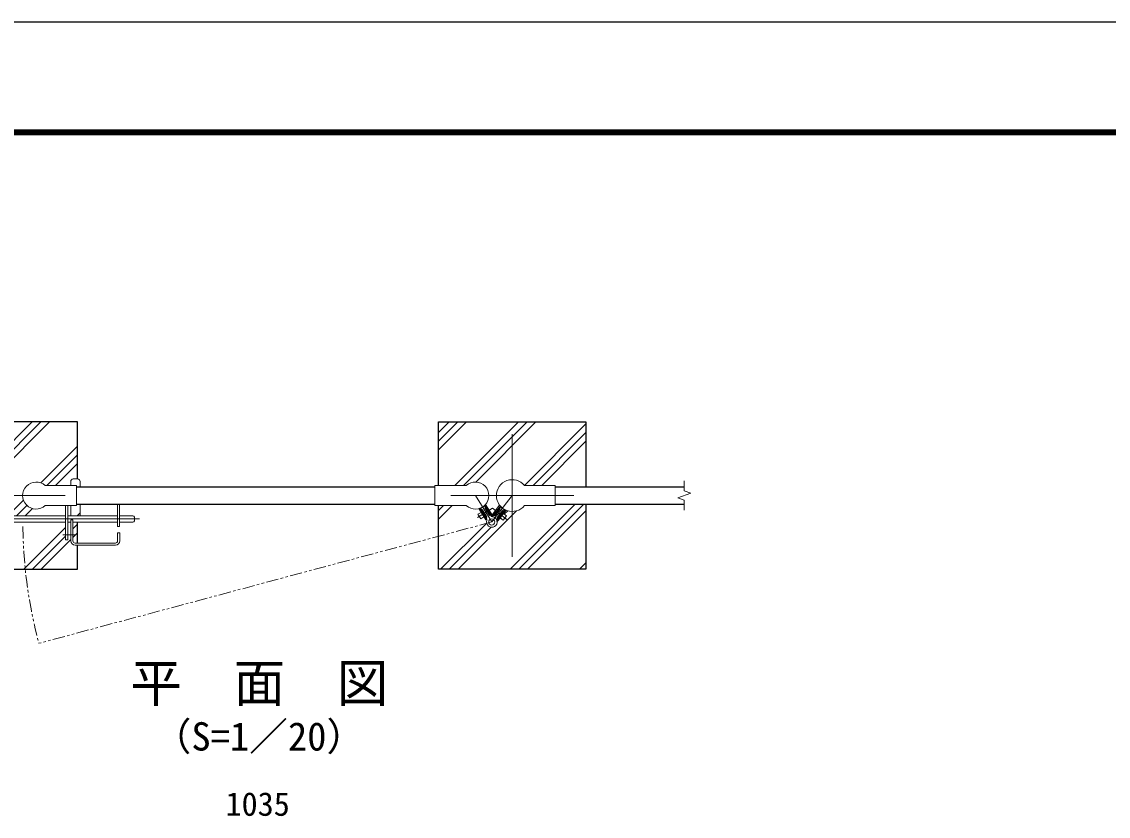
# Model space of a CAD drawing. Units: millimetres, scale not verified. Extents: x -4200 to 4200, y -2970 to 2970.
# Drawn here: x -2583 to -371, y 1352 to 2970 of the extents above; entities that cross this region are included whole.
import ezdxf
from ezdxf.enums import TextEntityAlignment as Align

# ---------------------------------------------------------------- set-up
doc = ezdxf.new("R2010")
doc.units = ezdxf.units.MM
doc.header["$LTSCALE"] = 10
doc.linetypes.add('USER1', pattern=[50.8, 31.75, -6.35, 6.35, -6.35])
doc.linetypes.add('USER2', pattern=[5, 2.5, -0.5, 0.5, -0.5, 0.5, -0.5])
for name, color, linetype, lineweight in [('0-0_D-TTL-TXT', 7, 'Continuous', 25), ('0-1_D-BMK', 2, 'USER1', 13), ('0-2_D-STR1', 1, 'Continuous', 25), ('0-3_D-STR3', 3, 'Continuous', 13), ('0-5_D-STR4', 7, 'Continuous', 25), ('0-6_D-DCR-HCH', 7, 'Continuous', 13), ('0-7_D-STR-DIM', 7, 'Continuous', 13), ('0-C_D-TTL', 7, 'Continuous', 25)]:
    doc.layers.add(name, color=color, linetype=linetype, lineweight=lineweight)
doc.styles.add('ＭＳ ゴシック', font='')
doc.styles.get('ＭＳ ゴシック').set_extended_font_data('MS Gothic')

msp = doc.modelspace()

# ---------------------------------------------------------------- linework, layer by layer
at = {"layer": '0-1_D-BMK'}
for p, q in [((-1584.05, 2129.85), (-1584.05, 1879.85)), ((-2744.05, 2004.85), (-2494.05, 2004.85)), ((-1709.05, 2004.85), (-1459.05, 2004.85)), ((-1659.2, 2004.85), (-1625.78, 1951.04)), ((-1584.05, 2004.85), (-1625.78, 1951.04)), ((-1624.2, 1978.85), (-1654.64, 1959.95)), ((-1624.56, 1978.95), (-1595.11, 1956.11)), ((-2660.36, 1957.15), (-2342.7, 1957.15)), ((-2498.82, 1924.65), (-2473.68, 1924.65))]:
    msp.add_line(p, q, dxfattribs=at)
at = {"layer": '0-1_D-BMK', "linetype": 'USER2'}
msp.add_line((-1625.78, 1951.04), (-2547.79, 1703.98), dxfattribs=at)
msp.add_arc((-1625.78, 1951.04), 954.54, 180.5332, 195, dxfattribs=at)
at = {"layer": '0-2_D-STR1'}
for p, q in [((-2470.9, 2022.35), (-1741.7, 2022.35)), ((-1496.55, 2022.35), (-1234.05, 2022.35)), ((-2470.9, 1987.35), (-1741.7, 1987.35)), ((-1496.55, 1987.35), (-1234.05, 1987.35))]:
    msp.add_line(p, q, dxfattribs=at)
at = {"layer": '0-3_D-STR3'}
for p, q in [((-2477.9, 2038.65), (-2468.9, 2038.65)), ((-2534.9, 2025.2), (-2470.9, 2025.2)), ((-2482.9, 2033.65), (-2482.9, 2025.2)), ((-2463.9, 2033.65), (-2463.9, 2022.35)), ((-1677.69, 2025.2), (-1741.7, 2025.2)), ((-1558.9, 2025.2), (-1496.55, 2025.2)), ((-2488.9, 1984.5), (-2488.9, 1914.65)), ((-2482.9, 1984.5), (-2482.9, 1963.65)), ((-2463.9, 1987.35), (-2463.9, 1963.65)), ((-2387.9, 1987.35), (-2387.9, 1942.15)), ((-2383.4, 1987.35), (-2383.4, 1942.15)), ((-1654.11, 1966.71), (-1647.73, 1970.66)), ((-1638.24, 1955.37), (-1652.42, 1978.2)), ((-1636.31, 1956.62), (-1650.13, 1978.89)), ((-1647.8, 1978.91), (-1648.12, 1977.54)), ((-1648.12, 1977.54), (-1636.48, 1958.79)), ((-1647.8, 1978.91), (-1641, 1983.14)), ((-1646.8, 1975.41), (-1645.1, 1976.47)), ((-1645.78, 1971.88), (-1644.93, 1972.4)), ((-1645.1, 1976.47), (-1635.6, 1961.18)), ((-1639.13, 1963.06), (-1644.93, 1972.4)), ((-1641, 1983.14), (-1639.62, 1982.81)), ((-1640, 1979.63), (-1638.3, 1980.69)), ((-1640, 1979.63), (-1630.51, 1964.34)), ((-1626.11, 1962.95), (-1639.94, 1985.22)), ((-1639.62, 1982.81), (-1627.98, 1964.07)), ((-1624.16, 1964.17), (-1638.31, 1986.96)), ((-1625.02, 1965.55), (-1609.76, 1985.23)), ((-1624.21, 1962.85), (-1608.27, 1983.41)), ((-1608.66, 1978.01), (-1619.69, 1963.78)), ((-1603.92, 1974.33), (-1614.95, 1960.1)), ((-1614.72, 1955.5), (-1598.78, 1976.06)), ((-1600.81, 1975.08), (-1614.33, 1957.64)), ((-1612.9, 1954.09), (-1596.65, 1975.06)), ((-1611.34, 1961.5), (-1604.6, 1970.19)), ((-1610.24, 1979.23), (-1608.66, 1978.01)), ((-1607.31, 1981.38), (-1600.98, 1976.48)), ((-1604.6, 1970.19), (-1603.81, 1969.58)), ((-1603.92, 1974.33), (-1602.34, 1973.1)), ((-1600.98, 1976.48), (-1600.81, 1975.08)), ((-2616.75, 1963.65), (-2493.4, 1963.65)), ((-2616.75, 1950.65), (-2493.4, 1950.65)), ((-2488.9, 1963.65), (-2387.9, 1963.65)), ((-2488.9, 1950.65), (-2482.9, 1950.65)), ((-2482.9, 1955.65), (-2482.9, 1912.65)), ((-2482.9, 1955.65), (-2478.4, 1955.65)), ((-2478.4, 1955.65), (-2478.4, 1912.65)), ((-2478.4, 1950.65), (-2387.9, 1950.65)), ((-2383.4, 1963.65), (-2356.4, 1963.65)), ((-2383.4, 1950.65), (-2356.4, 1950.65)), ((-2353.4, 1960.65), (-2353.4, 1953.65)), ((-1648.3, 1957.36), (-1654.11, 1966.71)), ((-1648.3, 1957.36), (-1641.93, 1961.32)), ((-1639.98, 1962.53), (-1639.13, 1963.06)), ((-1636.31, 1956.62), (-1638.26, 1955.41)), ((-1637.3, 1960.12), (-1635.6, 1961.18)), ((-1630.51, 1964.34), (-1628.81, 1965.4)), ((-1626.11, 1962.95), (-1624.16, 1964.17)), ((-1624.21, 1962.85), (-1625.12, 1963.57)), ((-1621.27, 1965.01), (-1619.69, 1963.78)), ((-1614.95, 1960.1), (-1613.37, 1958.88)), ((-1614.72, 1955.5), (-1612.9, 1954.09)), ((-1611.34, 1961.5), (-1610.55, 1960.88)), ((-1608.73, 1959.47), (-1602.8, 1954.88)), ((-1602.8, 1954.88), (-1596.06, 1963.57)), ((-1601.99, 1968.17), (-1596.06, 1963.57)), ((-2387.9, 1942.15), (-2383.4, 1942.15)), ((-2387.4, 1928.65), (-2387.4, 1912.65)), ((-2387.4, 1928.65), (-2382.9, 1928.65)), ((-2382.9, 1928.65), (-2382.9, 1912.65)), ((-2473.9, 1908.15), (-2391.9, 1908.15)), ((-2473.9, 1903.65), (-2391.9, 1903.65))]:
    msp.add_line(p, q, dxfattribs=at)
for points in [[(-2534.9, 1984.5), (-2470.9, 1984.5), (-2470.9, 2025.2)], [(-1677.69, 1984.5), (-1741.7, 1984.5), (-1741.7, 2025.2)], [(-1558.9, 1984.5), (-1496.55, 1984.5), (-1496.55, 2025.2)], [(-2493.4, 1984.5), (-2493.4, 1914.65), (-2488.9, 1914.65)], [(-1607.31, 1981.38), (-1608.71, 1981.21), (-1622.23, 1963.77)]]:
    msp.add_lwpolyline(points, dxfattribs=at)
msp.add_circle((-1625.78, 1951.04), 6.3, dxfattribs=at)
for centre, radius, start, end in [((-2477.9, 2033.65), 5, 90, 180), ((-2468.9, 2033.65), 5, 0, 90), ((-1584.05, 2004.85), 32.35, 38.9806, 321.0194), ((-2553.4, 2004.85), 27.5, 47.73142, 312.26858), ((-1659.2, 2004.85), 27.5, 227.73142, 132.26858), ((-2356.4, 1960.65), 3, 0, 90), ((-2356.4, 1953.65), 3, 270, 0), ((-1625.78, 1951.04), 10.8, 161.10578, 82.57528), ((-1640.72, 1956.15), 5, 341.10578, 31.84053), ((-1623.73, 1966.7), 5, 211.84053, 262.57528), ((-1626.18, 1966.83), 5, 281.21846, 322.21032), ((-1610.38, 1954.58), 5, 142.21032, 192.94508), ((-2473.9, 1912.65), 9, 180, 270), ((-2473.9, 1912.65), 4.5, 180, 270), ((-2391.9, 1912.65), 4.5, 270, 0), ((-2391.9, 1912.65), 9, 270, 0)]:
    msp.add_arc(centre, radius, start, end, dxfattribs=at)
at = {"layer": '0-5_D-STR4'}
for p, q in [((-1434.05, 2154.85), (-1434.05, 2022.35)), ((-2469.05, 1908.15), (-2469.05, 1950.65))]:
    msp.add_line(p, q, dxfattribs=at)
for points in [[(-2469.05, 2038.65), (-2469.05, 2154.85), (-2769.05, 2154.85)], [(-1734.05, 2025.2), (-1734.05, 2154.85), (-1434.05, 2154.85)], [(-2769.05, 1987.35), (-2769.05, 1854.85), (-2469.05, 1854.85), (-2469.05, 1903.65)], [(-1434.05, 1987.35), (-1434.05, 1854.85), (-1734.05, 1854.85), (-1734.05, 1984.5)]]:
    msp.add_lwpolyline(points, dxfattribs=at)
at = {"layer": '0-6_D-DCR-HCH'}
for p, q in [((-2690.94, 2025.2), (-2561.29, 2154.85)), ((-2673.26, 2025.2), (-2543.61, 2154.85)), ((-2655.58, 2025.2), (-2525.93, 2154.85)), ((-1734.05, 2098.21), (-1677.4, 2154.85)), ((-1734.05, 2115.89), (-1695.08, 2154.85)), ((-1734.05, 2133.57), (-1712.76, 2154.85)), ((-1700.99, 2025.2), (-1571.34, 2154.85)), ((-1683.31, 2025.2), (-1553.66, 2154.85)), ((-1658.51, 2032.33), (-1535.98, 2154.85)), ((-1559.23, 2025.54), (-1434.05, 2150.72)), ((-1541.89, 2025.2), (-1434.05, 2133.05)), ((-2544.03, 2030.69), (-2469.05, 2105.67)), ((-1524.21, 2025.2), (-1434.05, 2115.37)), ((-2531.84, 2025.2), (-2469.05, 2088)), ((-2514.16, 2025.2), (-2469.05, 2070.32)), ((-2611.07, 1963.65), (-2579.18, 1995.54)), ((-2593.39, 1963.65), (-2572.16, 1984.88)), ((-2575.71, 1963.65), (-2560.87, 1978.49)), ((-2469.65, 1963.65), (-2463.9, 1969.4)), ((-1734.05, 1956.79), (-1706.33, 1984.5)), ((-1734.05, 1974.47), (-1724.01, 1984.5)), ((-1694.56, 1854.85), (-1575.67, 1973.74)), ((-1600.26, 1966.83), (-1593.15, 1973.95)), ((-1588.5, 1854.85), (-1456, 1987.35)), ((-1570.82, 1854.85), (-1438.32, 1987.35)), ((-1553.14, 1854.85), (-1434.05, 1973.95)), ((-2478.4, 1937.23), (-2469.05, 1946.58)), ((-1615.06, 1952.03), (-1612.96, 1954.13)), ((-1612.57, 1954.53), (-1608.1, 1958.99)), ((-2478.4, 1919.55), (-2469.05, 1928.9)), ((-1712.24, 1854.85), (-1626.77, 1940.32)), ((-2560.77, 1854.85), (-2493.4, 1922.23)), ((-2543.09, 1854.85), (-2482.9, 1915.05)), ((-1447.07, 1854.85), (-1434.05, 1867.88))]:
    msp.add_line(p, q, dxfattribs=at)
for points in [[(-1729.92, 1854.85), (-1636.65, 1948.12), (-1636.26, 1948.51)], [(-2578.45, 1854.85), (-2575.6, 1857.7), (-2493.4, 1939.9)]]:
    msp.add_lwpolyline(points, dxfattribs=at)
at = {"layer": '0-7_D-STR-DIM'}
for p, q in [((-1234.05, 2014.47), (-1234.05, 2034.85)), ((-1220.83, 2009.66), (-1234.05, 2014.47)), ((-1247.26, 2000.04), (-1220.83, 2009.66)), ((-1234.05, 1995.23), (-1247.26, 2000.04)), ((-1234.05, 1974.85), (-1234.05, 1995.23))]:
    msp.add_line(p, q, dxfattribs=at)
at = {"layer": '0-C_D-TTL', "color": 2}
msp.add_lwpolyline([(-4200, 2970), (4200, 2970), (4200, -2970), (-4200, -2970)], close=True, dxfattribs=at)
at = {"layer": '0-C_D-TTL'}
for points in [[(-3930, 2750), (3930, 2750), (3930, -2750), (-3930, -2750)], [(-3927.5, 2747.5), (3927.5, 2747.5), (3927.5, -2747.5), (-3927.5, -2747.5)], [(-3925, 2745), (3925, 2745), (3925, -2745), (-3925, -2745)], [(-3922.5, 2742.5), (3922.5, 2742.5), (3922.5, -2742.5), (-3922.5, -2742.5)], [(-3920, 2740), (3920, 2740), (3920, -2740), (-3920, -2740)]]:
    msp.add_lwpolyline(points, close=True, dxfattribs=at)

# ---------------------------------------------------------------- texts
at = {"layer": '0-0_D-TTL-TXT', "style": 'ＭＳ ゴシック'}
for s, height, p in [('平\u3000面\u3000図', 76.98, (-2361.44, 1561.33)), ('（S=1／20）', 57.7, (-2315.96, 1468.13))]:
    msp.add_text(s, height=height, dxfattribs=at).set_placement(p, align=Align.BOTTOM_LEFT)
at = {"layer": '0-7_D-STR-DIM', "style": 'ＭＳ ゴシック'}
msp.add_text('1035', height=48.09, dxfattribs=at).set_placement((-2167.8, 1338.12), align=Align.BOTTOM_LEFT)

doc.saveas('drawing.dxf')
